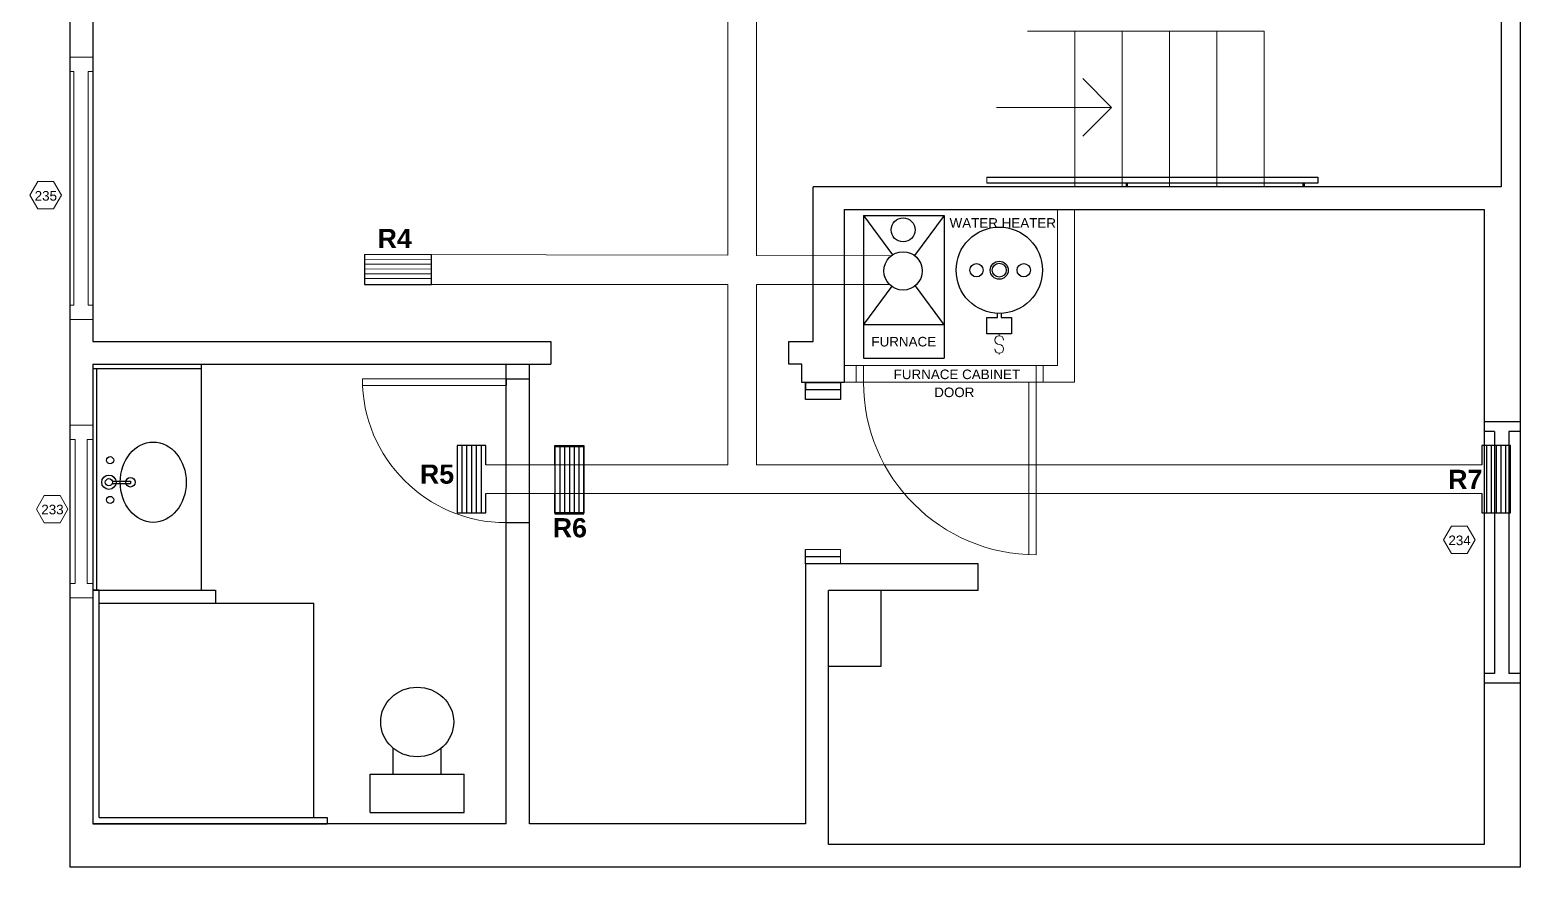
# Model space of a CAD drawing. Header units: inches. Extents: x 678 to 1095, y 267 to 747.
# Drawn here: x 678 to 988.9, y 267.1 to 441.7 of the extents above; entities that cross this region are included whole.
import ezdxf

# ---------------------------------------------------------------- set-up
doc = ezdxf.new("R2010")
doc.units = ezdxf.units.IN
doc.header["$MEASUREMENT"] = 0
doc.layers.get('0').update_dxf_attribs({"color": 1, "lineweight": 9})
for name, color, linetype, lineweight in [('A101-Floorplan-1st-floor', 7, 'Continuous', 9), ('M101-HVAC-1st-floor', 7, 'Continuous', 9), ('M103-Plumbing', 7, 'Continuous', 9)]:
    doc.layers.add(name, color=color, linetype=linetype, lineweight=lineweight)
doc.styles.add('Large', font='Arial Bold.ttf', dxfattribs={"height": 4})
doc.styles.get("Standard").update_dxf_attribs({"font": 'Arial.ttf', "height": 2})

# ---------------------------------------------------------------- blocks, each defined once
blk = doc.blocks.new('L1-bathroom-door')
at = {"layer": 'A101-Floorplan-1st-floor'}
for p, q in [((0, 0), (-30, 0)), ((0, -1.375), (-30, -1.375))]:
    blk.add_line(p, q, dxfattribs=at)
at = {"layer": 'A101-Floorplan-1st-floor', "lineweight": 30}
blk.add_line((0, 0), (0, -1.375), dxfattribs=at)
at = {"layer": 'A101-Floorplan-1st-floor'}
blk.add_arc((0, 0), 30, 180, 270, dxfattribs=at)
blk = doc.blocks.new('L1-bathroom-window')
at = {"layer": 'A101-Floorplan-1st-floor'}
for p, q in [((0, 36), (-4.76, 36)), ((-3.69, 33), (-4.76, 33)), ((-3.69, 3), (-3.69, 33)), ((0, 33), (-1.19, 33)), ((-1.19, 3), (-1.19, 33)), ((-4.76, 3), (-3.69, 3)), ((-4.76, 0), (0, 0)), ((-1.19, 3), (0, 3))]:
    blk.add_line(p, q, dxfattribs=at)
at = {"layer": 'A101-Floorplan-1st-floor', "lineweight": 30}
for p, q in [((-4.76, 36), (-4.76, 33)), ((0, 36), (-0.01, 33)), ((-4.76, 3), (-4.76, 0)), ((-0.01, 3), (0, 0))]:
    blk.add_line(p, q, dxfattribs=at)
blk = doc.blocks.new('L1-family-room-window')
at = {"layer": 'A101-Floorplan-1st-floor'}
for p, q in [((0.01, 54.75), (-4.75, 54.75)), ((-3.93, 51.75), (-4.75, 51.75)), ((-3.93, 3), (-3.93, 51.75)), ((0.01, 51.75), (-0.93, 51.75)), ((-0.93, 3), (-0.93, 51.75)), ((-4.75, 3), (-3.93, 3)), ((-4.75, 0), (0.01, 0)), ((-0.93, 3), (0.01, 3))]:
    blk.add_line(p, q, dxfattribs=at)
at = {"layer": 'A101-Floorplan-1st-floor', "lineweight": 30}
for p, q in [((-4.75, 54.75), (-4.75, 51.75)), ((0.01, 54.75), (0.01, 51.75)), ((-4.75, 3), (-4.75, 0)), ((0, 3), (0.01, 0))]:
    blk.add_line(p, q, dxfattribs=at)
blk = doc.blocks.new('L1-toilet')
at = {"lineweight": 30}
for p, q in [((-14.81, 8), (-14.81, 13.4)), ((-4.81, 8), (-4.81, 13.4)), ((-19.63, 0), (-19.63, 8)), ((-19.63, 8), (0, 8)), ((0, 0), (0, 8)), ((-19.63, 0), (0, 0))]:
    blk.add_line(p, q, dxfattribs=at)
blk.add_ellipse((-9.81, 18.88), major_axis=(7.62, 0), ratio=0.95082, dxfattribs=at)
blk = doc.blocks.new('L1-bathroom-sink-faucets-bowl')
at = {"lineweight": 30}
for p, q in [((2.21, 0.25), (5.98, 0.25)), ((5.98, 0.25), (5.98, -0.25)), ((2.21, -0.25), (5.98, -0.25))]:
    blk.add_line(p, q, dxfattribs=at)
for centre, radius in [((1.75, 4.59), 0.75), ((1.5, 0), 1.5), ((1.5, 0), 0.75), ((6, 0), 1), ((1.75, -3.69), 0.75)]:
    blk.add_circle(centre, radius, dxfattribs=at)
blk.add_ellipse((10.75, 0), major_axis=(0, -8.38), ratio=0.820896, dxfattribs=at)
blk = doc.blocks.new('L1-granite-splash-and-counter')
at = {"layer": 'A101-Floorplan-1st-floor', "lineweight": 30}
for p, q in [((0, 0), (22.63, 0)), ((0, 0), (0, -0.88)), ((22.63, 0), (22.63, -47.13)), ((0, -0.88), (22.63, -0.88)), ((0, -0.88), (0, -47.13)), ((0.88, -47.13), (0.88, -0.88)), ((0, -47.13), (0.88, -47.13)), ((0.88, -47.13), (22.63, -47.13))]:
    blk.add_line(p, q, dxfattribs=at)
blk = doc.blocks.new('L1-shower-tiles-and-glass-walls')
at = {"layer": 'A101-Floorplan-1st-floor', "lineweight": 30}
for p, q in [((1.37, 48.75), (0, 48.75)), ((0, 48.75), (0, 48.75)), ((0, 48.75), (0, 0)), ((1.37, 1.37), (1.37, 48.75)), ((1.37, 48.75), (25.62, 48.75)), ((25.62, 48.75), (25.62, 46)), ((1.37, 46), (46.12, 46)), ((46.12, 1.37), (46.12, 46)), ((0, 0), (48.88, 0)), ((1.37, 1.37), (48.88, 1.37)), ((48.88, 1.37), (48.88, 0))]:
    blk.add_line(p, q, dxfattribs=at)
blk = doc.blocks.new('L1-south-stairway-handrail')
at = {"layer": 'A101-Floorplan-1st-floor', "lineweight": -3}
for p, q in [((-57.8, 1.25), (11.23, 1.25)), ((11.23, 0), (-57.8, 0)), ((-28.71, -0.75), (-28.71, 0)), ((-28.46, -0.75), (-28.46, 0)), ((8.09, 0), (8.09, -0.75)), ((8.34, 0), (8.34, -0.75)), ((11.23, 1.25), (11.23, 0))]:
    blk.add_line(p, q, dxfattribs=at)
at = {"layer": 'A101-Floorplan-1st-floor', "lineweight": 5}
blk.add_line((-57.8, 1.25), (-57.8, 0), dxfattribs=at)
blk = doc.blocks.new('L1-arrow')
at = {"lineweight": 5}
for p, q in [((188.32, -365.98), (182.32, -359.98)), ((182.32, -365.98), (164.32, -365.98)), ((182.32, -365.98), (188.32, -365.98)), ((188.32, -365.98), (182.32, -371.98))]:
    blk.add_line(p, q, dxfattribs=at)
blk = doc.blocks.new('L1-south-east-bedroom-window')
at = {"layer": 'A101-Floorplan-1st-floor', "lineweight": -3}
for p, q in [((7.5, 54.5), (0, 54.5)), ((0, 54.5), (0, 52.5)), ((7.5, 54.5), (7.5, 52.5)), ((2.15, 52.5), (0, 52.5)), ((2.15, 52.5), (2.13, 2)), ((5.1, 52.5), (5.12, 2)), ((7.5, 52.5), (5.1, 52.5)), ((2.13, 2), (0, 2)), ((0, 2), (0, 0)), ((7.5, 0), (0, 0)), ((7.5, 2), (5.12, 2)), ((7.5, 2), (7.5, 0))]:
    blk.add_line(p, q, dxfattribs=at)
blk = doc.blocks.new('window-233')
blk.add_lwpolyline([(-1.66, 2.84), (-3.31, -0.01), (-1.66, -2.87), (1.63, -2.87), (3.28, -0.01), (1.63, 2.84)], close=True)
blk.add_text('233', height=2).set_placement((-2.29, -1.12))
blk = doc.blocks.new('window-235')
blk.add_lwpolyline([(-2, 2.97), (-3.65, 0.11), (-2, -2.74), (1.3, -2.74), (2.94, 0.11), (1.3, 2.97)], close=True)
blk.add_text('235', height=2).set_placement((-2.63, -1))
blk = doc.blocks.new('window-234')
blk.add_lwpolyline([(-1.79, 3.01), (-3.44, 0.15), (-1.79, -2.7), (1.51, -2.7), (3.16, 0.15), (1.51, 3.01)], close=True)
blk.add_text('234', height=2).set_placement((-2.41, -0.96))
blk = doc.blocks.new('old-furnace-cabinet-door')
at = {"lineweight": 5}
for p, q in [((-1.5, 35.97), (-1.5, 0)), ((0, 36), (0, 0)), ((0, 0), (-36, 0)), ((-1.5, 0), (0, 0))]:
    blk.add_line(p, q, dxfattribs=at)
blk.add_arc((0, 0), 36, 90, 180, dxfattribs=at)
blk = doc.blocks.new('FURNACE-CABINET')
at = {"lineweight": 5}
for p, q in [((257.32, 223.32), (257.32, 190.82)), ((260.82, 223.32), (260.82, 187.32)), ((212.82, 190.82), (257.32, 190.82)), ((215.32, 190.82), (215.32, 187.32)), ((216.82, 190.82), (216.82, 187.32)), ((252.82, 190.82), (252.82, 187.32)), ((254.32, 190.82), (254.32, 187.32)), ((212.82, 187.32), (218.82, 187.32)), ((260.82, 187.32), (254.82, 187.32))]:
    blk.add_line(p, q, dxfattribs=at)
at = {"lineweight": 5, "xscale": -1, "rotation": 180}
blk.add_blockref('old-furnace-cabinet-door', (252.82, 187.32), dxfattribs=at)
at = {"lineweight": 5}
for s, p in [('FURNACE CABINET', (223.12, 187.95)), ('DOOR', (231.58, 184.2))]:
    blk.add_text(s, height=2, dxfattribs=at).set_placement(p)
blk = doc.blocks.new('upstairs-bathroom-register')
at = {"layer": 'M101-HVAC-1st-floor', "lineweight": 30}
for p, q in [((107.19, 170.08), (107.19, 174.08)), ((107.19, 174.08), (113.19, 174.08)), ((108.19, 174.08), (108.19, 160.08)), ((109.19, 174.08), (109.19, 160.08)), ((110.19, 174.08), (110.19, 160.08)), ((111.19, 174.08), (111.19, 160.08)), ((112.19, 174.08), (112.19, 160.08)), ((113.19, 174.08), (113.19, 160.08)), ((107.19, 160.08), (107.19, 164.08)), ((113.19, 160.08), (107.19, 160.08))]:
    blk.add_line(p, q, dxfattribs=at)
blk = doc.blocks.new('R6')
at = {"layer": 'M101-HVAC-1st-floor', "lineweight": 30}
for p, q in [((152.47, 173.86), (152.47, 159.86)), ((158.47, 173.86), (152.47, 173.86)), ((158.47, 159.86), (158.47, 173.86)), ((152.47, 159.86), (158.47, 159.86))]:
    blk.add_line(p, q, dxfattribs=at)
at = {"lineweight": 5}
blk.add_blockref('upstairs-bathroom-register', (45.28, 0), dxfattribs=at)
blk = doc.blocks.new('water-heater')
at = {"layer": 'M103-Plumbing'}
for p, q in [((245.15, 197.01), (245.15, 197.41)), ((245.15, 193.33), (245.15, 193.09))]:
    blk.add_line(p, q, dxfattribs=at)
at = {"layer": 'M103-Plumbing', "lineweight": -3}
blk.add_lwpolyline([(245.53, 201.66), (245.53, 200.8), (247.72, 200.8), (247.72, 197.41), (242.59, 197.41), (242.59, 200.8), (244.78, 200.8), (244.78, 201.66)], dxfattribs=at)
for centre, radius in [((245.15, 210.66), 9), ((240.4, 210.66), 1.39), ((245.15, 210.66), 1.88), ((245.15, 210.66), 1.45), ((250.25, 210.66), 1.39)]:
    blk.add_circle(centre, radius, dxfattribs=at)
at = {"layer": 'M103-Plumbing'}
for centre, start, end in [((245.15, 196.09), 0, 180), ((245.15, 196.08), 180, 270), ((245.15, 194.25), 180, 90)]:
    blk.add_arc(centre, 0.916, start, end, dxfattribs=at)
at = {"layer": 'M103-Plumbing', "lineweight": 5}
blk.add_text('WATER HEATER', height=2, dxfattribs=at).set_placement((234.79, 219.52))

msp = doc.modelspace()

# ---------------------------------------------------------------- linework, layer by layer
at = {"layer": 'A101-Floorplan-1st-floor', "lineweight": -3}
for p, q in [((686.3448, 708.9196), (686.3448, 267.1086)), ((691.0948, 704.1696), (691.0948, 376.7633)), ((988.8746, 513.8883), (988.8746, 267.1086)), ((984.876, 479.7876), (984.876, 409.0064)), ((841.376, 376.7633), (841.376, 409.0064)), ((984.876, 409.0064), (841.376, 409.0064)), ((847.876, 404.2564), (847.876, 368.1626)), ((847.876, 404.2564), (981.376, 404.2564)), ((981.376, 404.2564), (981.376, 271.8586)), ((691.0948, 376.7633), (786.6573, 376.7633)), ((786.6573, 376.7633), (786.6573, 372.0133)), ((836.3135, 372.0133), (836.3135, 376.7633)), ((836.3135, 376.7633), (841.376, 376.7633)), ((691.0948, 372.0133), (691.0948, 276.1314)), ((691.0948, 372.0133), (786.6573, 372.0133)), ((777.3448, 276.1314), (777.3448, 372.0133)), ((782.2198, 276.1314), (782.2198, 372.0133)), ((782.2198, 368.9508), (782.2198, 372.0133)), ((839.001, 372.0133), (836.3135, 372.0133)), ((839.001, 368.1626), (839.001, 372.0133)), ((777.3448, 368.9508), (782.2198, 368.9508)), ((847.876, 368.1626), (839.001, 368.1626)), ((839.8135, 368.1626), (839.8135, 366.6626)), ((839.8135, 368.1626), (847.0635, 368.1626)), ((839.8135, 364.6626), (839.8135, 368.1626)), ((847.0635, 368.1626), (847.0635, 364.6626)), ((847.0635, 366.6626), (839.8135, 366.6626)), ((847.0635, 364.6626), (839.8135, 364.6626)), ((777.3448, 338.9508), (782.2198, 338.9508)), ((839.8135, 330.3814), (839.8135, 333.3814)), ((839.8135, 331.8814), (847.0635, 331.8814)), ((875.8135, 330.3814), (839.8135, 330.3814)), ((839.8135, 330.3814), (839.8135, 276.1314)), ((847.0635, 330.3814), (839.8135, 330.3814)), ((875.8135, 324.7961), (875.8135, 330.3814)), ((875.8135, 324.7961), (844.5635, 324.7961)), ((844.5635, 271.8586), (844.5635, 324.7961)), ((855.5635, 309.0149), (855.5635, 324.7961)), ((844.5635, 309.0149), (855.5635, 309.0149)), ((777.3448, 276.1314), (691.0948, 276.1314)), ((839.8135, 276.1314), (782.2198, 276.1314)), ((981.376, 271.8586), (844.5635, 271.8586)), ((988.8746, 267.1086), (686.3448, 267.1086))]:
    msp.add_line(p, q, dxfattribs=at)
at = {"layer": 'A101-Floorplan-1st-floor', "lineweight": 5}
for p, q in [((886.0621, 441.4126), (935.4371, 441.4126)), ((895.9371, 441.4126), (895.9371, 409.0064)), ((905.8121, 441.4126), (905.8121, 409.0064)), ((915.6871, 441.4126), (915.6871, 409.0064)), ((925.5621, 441.4126), (925.5621, 409.0064)), ((935.4371, 441.4126), (935.4371, 409.0064)), ((777.3448, 372.0133), (777.3448, 348.0133)), ((892.376, 371.7564), (871.2103, 371.7564)), ((839.8135, 333.3814), (847.0635, 333.3814)), ((847.0635, 333.3814), (847.0635, 330.3814))]:
    msp.add_line(p, q, dxfattribs=at)
msp.add_lwpolyline([(895.876, 368.2564), (895.876, 404.2564), (847.876, 404.2564), (847.876, 368.2564)], close=True, dxfattribs=at)
at = {"layer": 'M101-HVAC-1st-floor', "lineweight": 5}
for p, q in [((829.5635, 624.0264), (829.5635, 394.5959)), ((823.5635, 508.5446), (823.5635, 394.7082)), ((823.5635, 394.7082), (747.7806, 394.8749)), ((747.7806, 394.8749), (761.7806, 394.8441)), ((747.774, 391.8749), (761.774, 391.8441)), ((747.7762, 392.8749), (761.7762, 392.8441)), ((747.7784, 393.8749), (761.7784, 393.8441)), ((857.6701, 394.5959), (829.5635, 394.6885)), ((747.7696, 389.8749), (761.7696, 389.8441)), ((747.7718, 390.8749), (761.7718, 390.8441)), ((823.5635, 388.5959), (761.7806, 388.5959)), ((823.5635, 388.5959), (823.5635, 351.0133)), ((829.5635, 388.5959), (829.5635, 351.0133)), ((857.3448, 388.5959), (829.5635, 388.5959)), ((823.5635, 351.0133), (773.0948, 351.0133)), ((980.8437, 351.0133), (829.5635, 351.0133)), ((980.8437, 345.0133), (773.0948, 345.0133))]:
    msp.add_line(p, q, dxfattribs=at)
at = {"layer": 'M101-HVAC-1st-floor', "lineweight": -3}
for p, q in [((851.876, 402.9976), (857.9155, 394.7745)), ((851.876, 402.9976), (868.6793, 402.9976)), ((851.876, 402.9976), (851.876, 373.2507)), ((868.6793, 402.9976), (862.5222, 394.6694)), ((868.6793, 402.9976), (868.6793, 373.2507)), ((857.7664, 388.2366), (851.8624, 380.2507)), ((862.6468, 388.3325), (868.6793, 380.1189)), ((851.8624, 380.2507), (868.6793, 380.2507)), ((851.876, 373.2507), (868.6793, 373.2507))]:
    msp.add_line(p, q, dxfattribs=at)
at = {"layer": 'M101-HVAC-1st-floor', "lineweight": 30}
for p, q in [((747.7806, 394.8749), (747.7806, 388.5959)), ((761.7806, 388.5959), (761.7806, 394.8441)), ((747.7806, 388.5959), (761.7806, 388.5959)), ((767.0948, 355.0133), (767.0948, 341.0133)), ((773.0948, 355.0133), (767.0948, 355.0133)), ((768.0948, 355.0133), (768.0948, 341.0133)), ((769.0948, 355.0133), (769.0948, 341.0133)), ((770.0948, 355.0133), (770.0948, 341.0133)), ((771.0948, 355.0133), (771.0948, 341.0133)), ((772.0948, 355.0133), (772.0948, 341.0133)), ((773.0948, 351.0133), (773.0948, 355.0133)), ((980.8437, 355.0133), (980.8437, 351.0133)), ((986.8437, 355.0133), (980.8437, 355.0133)), ((981.8437, 355.0133), (981.8437, 341.0133)), ((982.8437, 355.0133), (982.8437, 341.0133)), ((983.8437, 355.0133), (983.8437, 341.0133)), ((984.8437, 355.0133), (984.8437, 341.0133)), ((985.8437, 355.0133), (985.8437, 341.0133)), ((986.8437, 341.0133), (986.8437, 355.0133)), ((773.0948, 341.0133), (773.0948, 345.0133)), ((980.8437, 345.0133), (980.8437, 341.0133)), ((767.0948, 341.0133), (773.0948, 341.0133)), ((980.8437, 341.0133), (986.8437, 341.0133))]:
    msp.add_line(p, q, dxfattribs=at)
at = {"layer": 'M101-HVAC-1st-floor', "lineweight": -3}
for centre, radius in [((860.1443, 399.9976), 2.5), ((860.1443, 391.453), 4)]:
    msp.add_circle(centre, radius, dxfattribs=at)

# ---------------------------------------------------------------- block references
at = {"lineweight": 5}
for name, p in [('L1-south-stairway-handrail', (935.4371, 409.7564)), ('water-heater', (635.0573, 180.9316)), ('R6', (635.0573, 180.9316))]:
    msp.add_blockref(name, p, dxfattribs=at)
at = {"lineweight": -3}
for name, p in [('L1-bathroom-door', (777.3448, 368.9508)), ('L1-shower-tiles-and-glass-walls', (691.0948, 276.1314))]:
    msp.add_blockref(name, p, dxfattribs=at)
at = {"layer": 'A101-Floorplan-1st-floor', "lineweight": -3}
for name, p in [('L1-family-room-window', (691.0948, 381.2946)), ('L1-granite-splash-and-counter', (691.0948, 372.0133)), ('L1-bathroom-window', (691.1003, 323.2638)), ('L1-bathroom-sink-faucets-bowl', (692.9698, 347.3814)), ('L1-toilet', (768.5948, 278.5064))]:
    msp.add_blockref(name, p, dxfattribs=at)
at = {"layer": 'A101-Floorplan-1st-floor', "lineweight": 5}
for name, p in [('L1-arrow', (715.328, 791.5402)), ('window-235', (681.6208, 407.104)), ('FURNACE-CABINET', (635.0573, 180.9316)), ('L1-south-east-bedroom-window', (981.376, 305.4751)), ('window-233', (682.6593, 341.8079)), ('window-234', (976.3149, 335.2247))]:
    msp.add_blockref(name, p, dxfattribs=at)

# ---------------------------------------------------------------- texts
at = {"layer": 'M101-HVAC-1st-floor', "lineweight": 5, "style": 'Large'}
for s, p in [('R4', (750.5154, 396.2137)), ('R5', (759.3463, 347.0769)), ('R7', (973.8384, 345.9807)), ('R6', (787.0526, 335.8925))]:
    msp.add_text(s, height=4, dxfattribs=at).set_placement(p)
at = {"layer": 'M101-HVAC-1st-floor', "lineweight": 5}
msp.add_text('FURNACE', height=2, dxfattribs=at).set_placement((853.5305, 375.6973))

doc.saveas('drawing.dxf')
